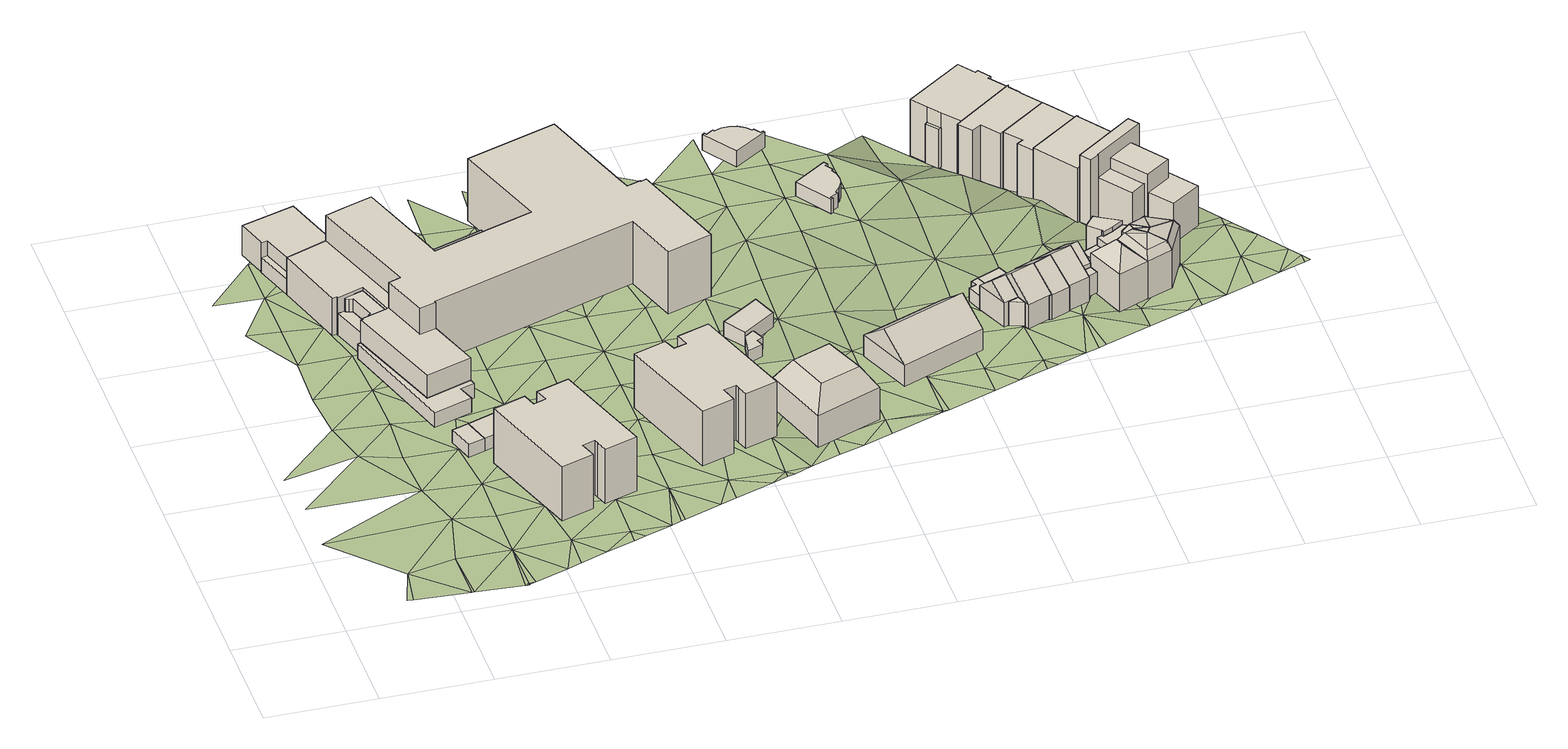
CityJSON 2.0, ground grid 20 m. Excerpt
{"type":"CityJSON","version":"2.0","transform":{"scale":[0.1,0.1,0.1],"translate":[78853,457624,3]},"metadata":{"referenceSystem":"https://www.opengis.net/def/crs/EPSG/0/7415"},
"CityObjects":{
"building1":{"type":"Building","attributes":{"roofType":"1000","AbsoluteEavesHeight":8.95,"AbsoluteRidgeHeight":8.95,"RelativeEavesHeight":2.67,"RelativeRidgeHeight":2.67},"geometry":[{"type":"Solid","lod":"2","boundaries":[[[[0,1,2,3]],[[1,4,5,2]],[[4,6,7,5]],[[6,0,3,7]],[[6,4,1,0]],[[3,2,5,7]]]]}]},
"building2":{"type":"Building","attributes":{"roofType":"1000","AbsoluteEavesHeight":8.95,"AbsoluteRidgeHeight":8.95,"RelativeEavesHeight":2.65,"RelativeRidgeHeight":2.65},"geometry":[{"type":"Solid","lod":"2","boundaries":[[[[8,0,3,9]],[[0,6,7,3]],[[6,10,11,7]],[[10,8,9,11]],[[10,6,0,8]],[[9,3,7,11]]]]}]},
"building3":{"type":"Building","attributes":{"roofType":"1000","AbsoluteEavesHeight":17.28,"AbsoluteRidgeHeight":17.28,"RelativeEavesHeight":11.12,"RelativeRidgeHeight":11.12},"geometry":[{"type":"Solid","lod":"2","boundaries":[[[[12,13,14,15]],[[13,16,17,14]],[[16,18,19,17]],[[18,20,21,19]],[[20,22,23,21]],[[22,24,25,23]],[[24,26,27,25]],[[26,28,29,27]],[[28,30,31,29]],[[30,32,33,31]],[[32,34,35,33]],[[34,36,37,35]],[[36,12,15,37]],[[36,34,32,30,28,26,24,22,20,18,16,13,12]],[[15,14,17,19,21,23,25,27,29,31,33,35,37]]]]}]},
"building4":{"type":"Building","children":["building4-1","building4-2","building4-3","building4-4","building4-5","building4-6","building4-7","building4-8","building4-9","building4-10"]},
"building4-1":{"type":"BuildingPart","attributes":{"roofType":"1000","AbsoluteEavesHeight":10.72,"AbsoluteRidgeHeight":10.72,"RelativeEavesHeight":4.4,"RelativeRidgeHeight":4.4},"parents":["building4"],"geometry":[{"type":"Solid","lod":"2","boundaries":[[[[38,39,40,41]],[[39,42,43,40]],[[42,44,45,43]],[[44,46,47,45]],[[46,48,49,47]],[[48,50,51,49]],[[50,52,53,51]],[[52,54,55,53]],[[54,56,57,55]],[[56,38,41,57]],[[56,54,52,50,48,46,44,42,39,38]],[[41,40,43,45,47,49,51,53,55,57]]]]}]},
"building4-2":{"type":"BuildingPart","attributes":{"roofType":"1000","AbsoluteEavesHeight":16.72,"AbsoluteRidgeHeight":16.72,"RelativeEavesHeight":10.28,"RelativeRidgeHeight":10.28},"parents":["building4"],"geometry":[{"type":"Solid","lod":"2","boundaries":[[[[58,59,60,61]],[[59,62,63,60]],[[62,64,65,63]],[[64,58,61,65]],[[64,62,59,58]],[[61,60,63,65]]]]}]},
"building4-3":{"type":"BuildingPart","attributes":{"roofType":"1000","AbsoluteEavesHeight":19.12,"AbsoluteRidgeHeight":19.12,"RelativeEavesHeight":12.74,"RelativeRidgeHeight":12.74},"parents":["building4"],"geometry":[{"type":"Solid","lod":"2","boundaries":[[[[66,67,68,69]],[[67,70,71,68]],[[70,72,73,71]],[[72,74,75,73]],[[74,76,77,75]],[[76,78,79,77]],[[78,80,81,79]],[[80,82,60,81]],[[82,83,61,60]],[[83,84,65,61]],[[84,85,86,65]],[[85,87,88,86]],[[87,89,90,88]],[[89,91,92,90]],[[91,93,94,92]],[[93,95,96,94]],[[95,97,98,96]],[[97,99,100,98]],[[99,101,102,100]],[[101,103,104,102]],[[103,105,106,104]],[[105,66,69,106]],[[105,103,101,99,97,95,93,91,89,87,85,84,83,82,80,78,76,74,72,70,67,66]],[[69,68,71,73,75,77,79,81,60,61,65,86,88,90,92,94,96,98,100,102,104,106]]]]}]},
"building4-4":{"type":"BuildingPart","attributes":{"roofType":"1000","AbsoluteEavesHeight":12.32,"AbsoluteRidgeHeight":12.32,"RelativeEavesHeight":6,"RelativeRidgeHeight":6},"parents":["building4"],"geometry":[{"type":"Solid","lod":"2","boundaries":[[[[107,108,109,110]],[[108,111,112,109]],[[111,113,114,112]],[[113,115,116,114]],[[115,117,118,116]],[[117,119,120,118]],[[119,121,122,120]],[[121,107,110,122]],[[121,119,117,115,113,111,108,107]],[[110,109,112,114,116,118,120,122]]]]}]},
"building4-5":{"type":"BuildingPart","attributes":{"roofType":"1000","AbsoluteEavesHeight":17.82,"AbsoluteRidgeHeight":17.82,"RelativeEavesHeight":11.41,"RelativeRidgeHeight":11.41},"parents":["building4"],"geometry":[{"type":"Solid","lod":"2","boundaries":[[[[123,124,125,71]],[[124,126,127,125]],[[126,128,129,127]],[[128,130,75,129]],[[130,131,73,75]],[[131,123,71,73]],[[131,130,128,126,124,123]],[[71,125,127,129,75,73]]]]}]},
"building4-6":{"type":"BuildingPart","attributes":{"roofType":"1000","AbsoluteEavesHeight":13.32,"AbsoluteRidgeHeight":13.32,"RelativeEavesHeight":6.98,"RelativeRidgeHeight":6.98},"parents":["building4"],"geometry":[{"type":"Solid","lod":"2","boundaries":[[[[132,133,53,55]],[[133,134,51,53]],[[134,135,49,51]],[[135,136,47,49]],[[136,137,45,47]],[[137,138,139,45]],[[138,140,141,139]],[[140,142,41,141]],[[142,143,57,41]],[[143,132,55,57]],[[143,142,140,138,137,136,135,134,133,132]],[[55,53,51,49,47,45,139,141,41,57]]]]}]},
"building4-7":{"type":"BuildingPart","attributes":{"roofType":"1000","AbsoluteEavesHeight":9.32,"AbsoluteRidgeHeight":9.32,"RelativeEavesHeight":3.02,"RelativeRidgeHeight":3.02},"parents":["building4"],"geometry":[{"type":"Solid","lod":"2","boundaries":[[[[144,145,146,147]],[[145,148,149,146]],[[148,150,151,149]],[[150,152,153,151]],[[152,154,155,153]],[[154,156,157,155]],[[156,158,159,157]],[[158,144,147,159]],[[158,156,154,152,150,148,145,144]],[[147,146,149,151,153,155,157,159]]]]}]},
"building4-8":{"type":"BuildingPart","attributes":{"roofType":"1000","AbsoluteEavesHeight":13.92,"AbsoluteRidgeHeight":13.92,"RelativeEavesHeight":7.61,"RelativeRidgeHeight":7.61},"parents":["building4"],"geometry":[{"type":"Solid","lod":"2","boundaries":[[[[160,161,139,141]],[[161,162,43,139]],[[162,163,164,43]],[[163,165,166,164]],[[165,167,168,166]],[[167,169,170,168]],[[169,171,172,170]],[[171,173,174,172]],[[173,175,176,174]],[[175,177,178,176]],[[177,179,146,178]],[[179,180,147,146]],[[180,181,159,147]],[[181,182,183,159]],[[182,184,40,183]],[[184,160,141,40]],[[184,182,181,180,179,177,175,173,171,169,167,165,163,162,161,160]],[[141,139,43,164,166,168,170,172,174,176,178,146,147,159,183,40]]]]}]},
"building4-9":{"type":"BuildingPart","attributes":{"roofType":"1000","AbsoluteEavesHeight":9.42,"AbsoluteRidgeHeight":9.42,"RelativeEavesHeight":3,"RelativeRidgeHeight":3},"parents":["building4"],"geometry":[{"type":"Solid","lod":"2","boundaries":[[[[185,186,187,188]],[[186,189,69,187]],[[189,190,191,69]],[[190,185,188,191]],[[190,189,186,185]],[[188,187,69,191]]]]}]},
"building4-10":{"type":"BuildingPart","attributes":{"roofType":"1000","AbsoluteEavesHeight":9.42,"AbsoluteRidgeHeight":9.42,"RelativeEavesHeight":3.1,"RelativeRidgeHeight":3.1},"parents":["building4"],"geometry":[{"type":"Solid","lod":"2","boundaries":[[[[192,193,109,168]],[[193,194,110,109]],[[194,195,122,110]],[[195,192,168,122]],[[195,194,193,192]],[[168,109,110,122]]]]}]},
"building5":{"type":"Building","attributes":{"roofType":"1000","AbsoluteEavesHeight":17.05,"AbsoluteRidgeHeight":17.05,"RelativeEavesHeight":11.22,"RelativeRidgeHeight":11.22},"geometry":[{"type":"Solid","lod":"2","boundaries":[[[[196,197,198,199]],[[197,200,201,198]],[[200,202,203,201]],[[202,204,205,203]],[[204,206,207,205]],[[206,208,209,207]],[[208,210,211,209]],[[210,212,213,211]],[[212,214,215,213]],[[214,216,217,215]],[[216,218,219,217]],[[218,220,221,219]],[[220,196,199,221]],[[220,218,216,214,212,210,208,206,204,202,200,197,196]],[[199,198,201,203,205,207,209,211,213,215,217,219,221]]]]}]},
"building6":{"type":"Building","attributes":{"roofType":"1000","AbsoluteEavesHeight":8.57,"AbsoluteRidgeHeight":8.57,"RelativeEavesHeight":2.49,"RelativeRidgeHeight":2.49},"geometry":[{"type":"Solid","lod":"2","boundaries":[[[[222,223,224,225]],[[223,226,227,224]],[[226,228,229,227]],[[228,230,231,229]],[[230,232,233,231]],[[232,222,225,233]],[[232,230,228,226,223,222]],[[225,224,227,229,231,233]]]]}]},
"building7":{"type":"Building","attributes":{"roofType":"1040","AbsoluteEavesHeight":11.73,"AbsoluteRidgeHeight":15.67,"RelativeEavesHeight":6.53,"RelativeRidgeHeight":10.47},"geometry":[{"type":"Solid","lod":"2","boundaries":[[[[234,235,236,237]],[[235,238,239,236]],[[238,240,241,239]],[[240,234,237,241]],[[235,234,242,243]],[[238,235,243,244]],[[240,238,244,245]],[[234,240,245,242]],[[244,243,242,245]],[[237,236,239,241]]]]}]},
"building8":{"type":"Building","attributes":{"roofType":"1000","AbsoluteEavesHeight":9.41,"AbsoluteRidgeHeight":9.41,"RelativeEavesHeight":3,"RelativeRidgeHeight":3},"geometry":[{"type":"Solid","lod":"2","boundaries":[[[[246,247,248,249]],[[247,250,251,248]],[[250,252,253,251]],[[252,246,249,253]],[[252,250,247,246]],[[249,248,251,253]]]]}]},
"building9":{"type":"Building","attributes":{"roofType":"1030","AbsoluteEavesHeight":9.2,"AbsoluteRidgeHeight":13.59,"RelativeEavesHeight":4.33,"RelativeRidgeHeight":8.72},"geometry":[{"type":"Solid","lod":"2","boundaries":[[[[254,255,256,257]],[[255,258,259,256]],[[258,260,261,259]],[[260,254,257,261]],[[258,255,262]],[[254,260,263]],[[255,254,263,262]],[[260,258,262,263]],[[257,256,259,261]]]]}]},
"building10":{"type":"Building","attributes":{"roofType":"1000","AbsoluteEavesHeight":12.1,"AbsoluteRidgeHeight":12.1,"RelativeEavesHeight":3.22,"RelativeRidgeHeight":3.22},"geometry":[{"type":"Solid","lod":"2","boundaries":[[[[264,265,266,267]],[[265,268,269,266]],[[268,270,271,269]],[[270,272,273,271]],[[272,274,275,273]],[[274,276,277,275]],[[276,278,279,277]],[[278,280,281,279]],[[280,282,283,281]],[[282,284,285,283]],[[284,286,287,285]],[[286,288,289,287]],[[288,290,291,289]],[[290,292,293,291]],[[292,264,267,293]],[[292,290,288,286,284,282,280,278,276,274,272,270,268,265,264]],[[267,266,269,271,273,275,277,279,281,283,285,287,289,291,293]]]]}]},
"building11":{"type":"Building","attributes":{"roofType":"1000","AbsoluteEavesHeight":11.89,"AbsoluteRidgeHeight":11.89,"RelativeEavesHeight":2.9,"RelativeRidgeHeight":2.9},"geometry":[{"type":"Solid","lod":"2","boundaries":[[[[294,295,296,297]],[[295,298,299,296]],[[298,300,301,299]],[[300,302,303,301]],[[302,304,305,303]],[[304,306,307,305]],[[306,308,309,307]],[[308,310,311,309]],[[310,312,313,311]],[[312,314,315,313]],[[314,316,317,315]],[[316,318,319,317]],[[318,320,321,319]],[[320,322,323,321]],[[322,294,297,323]],[[322,320,318,316,314,312,310,308,306,304,302,300,298,295,294]],[[297,296,299,301,303,305,307,309,311,313,315,317,319,321,323]]]]}]},
"building12":{"type":"Building","children":["building12-1","building12-2","building12-3","building12-4","building12-5","building12-6","building12-7"]},
"building12-1":{"type":"BuildingPart","attributes":{"roofType":"1010","AbsoluteEavesHeight":11.7,"AbsoluteRidgeHeight":13.62,"RelativeEavesHeight":6.86,"RelativeRidgeHeight":8.78},"parents":["building12"],"geometry":[{"type":"Solid","lod":"2","boundaries":[[[[324,325,326,327]],[[325,328,329,326]],[[328,330,331,329]],[[330,324,327,331]],[[330,328,325,324]],[[327,326,329,331]]]]}]},
"building12-2":{"type":"BuildingPart","attributes":{"roofType":"1000","AbsoluteEavesHeight":9.78,"AbsoluteRidgeHeight":9.78,"RelativeEavesHeight":4.9,"RelativeRidgeHeight":4.9},"parents":["building12"],"geometry":[{"type":"Solid","lod":"2","boundaries":[[[[332,333,334,335]],[[333,336,337,334]],[[336,332,335,337]],[[336,333,332]],[[335,334,337]]]]}]},
"building12-3":{"type":"BuildingPart","attributes":{"roofType":"1030","AbsoluteEavesHeight":9.78,"AbsoluteRidgeHeight":13.62,"RelativeEavesHeight":4.92,"RelativeRidgeHeight":8.77},"parents":["building12"],"geometry":[{"type":"Solid","lod":"2","boundaries":[[[[338,339,340,341]],[[339,342,343,340]],[[342,344,345,343]],[[344,338,341,345]],[[342,339,330]],[[338,344,346]],[[339,338,346,330]],[[344,342,330,346]],[[341,340,343,345]]]]}]},
"building12-4":{"type":"BuildingPart","attributes":{"roofType":"1000","AbsoluteEavesHeight":9.78,"AbsoluteRidgeHeight":9.78,"RelativeEavesHeight":4.92,"RelativeRidgeHeight":4.92},"parents":["building12"],"geometry":[{"type":"Solid","lod":"2","boundaries":[[[[342,328,347,343]],[[328,348,349,347]],[[348,350,351,349]],[[350,342,343,351]],[[350,348,328,342]],[[343,347,349,351]]]]}]},
"building12-5":{"type":"BuildingPart","attributes":{"roofType":"1000","AbsoluteEavesHeight":7.58,"AbsoluteRidgeHeight":7.58,"RelativeEavesHeight":2.69,"RelativeRidgeHeight":2.69},"parents":["building12"],"geometry":[{"type":"Solid","lod":"2","boundaries":[[[[352,353,354,355]],[[353,356,357,354]],[[356,358,359,357]],[[358,360,341,359]],[[360,361,362,341]],[[361,352,355,362]],[[361,360,358,356,353,352]],[[355,354,357,359,341,362]]]]}]},
"building12-6":{"type":"BuildingPart","attributes":{"roofType":"1030","AbsoluteEavesHeight":9.78,"AbsoluteRidgeHeight":12.52,"RelativeEavesHeight":4.89,"RelativeRidgeHeight":7.63},"parents":["building12"],"geometry":[{"type":"Solid","lod":"2","boundaries":[[[[332,363,364,335]],[[363,365,362,364]],[[365,338,341,362]],[[338,332,335,341]],[[365,363,366]],[[332,338,367]],[[363,332,367,366]],[[338,365,366,367]],[[335,364,362,341]]]]}]},
"building12-7":{"type":"BuildingPart","attributes":{"roofType":"1000","AbsoluteEavesHeight":7.58,"AbsoluteRidgeHeight":7.58,"RelativeEavesHeight":2.66,"RelativeRidgeHeight":2.66},"parents":["building12"],"geometry":[{"type":"Solid","lod":"2","boundaries":[[[[358,368,369,359]],[[368,370,340,369]],[[370,360,341,340]],[[360,358,359,341]],[[360,370,368,358]],[[359,369,340,341]]]]}]},
"building13":{"type":"Building","children":["building13-1","building13-2","building13-3","building13-4"]},
"building13-1":{"type":"BuildingPart","attributes":{"roofType":"1030","AbsoluteEavesHeight":9.78,"AbsoluteRidgeHeight":13.62,"RelativeEavesHeight":4.93,"RelativeRidgeHeight":8.78},"parents":["building13"],"geometry":[{"type":"Solid","lod":"2","boundaries":[[[[371,372,373,374]],[[372,375,376,373]],[[375,377,378,376]],[[377,371,374,378]],[[375,372,324]],[[371,377,379]],[[372,371,379,324]],[[377,375,324,379]],[[374,373,376,378]]]]}]},
"building13-2":{"type":"BuildingPart","attributes":{"roofType":"1010","AbsoluteEavesHeight":11.7,"AbsoluteRidgeHeight":13.62,"RelativeEavesHeight":6.79,"RelativeRidgeHeight":8.72},"parents":["building13"],"geometry":[{"type":"Solid","lod":"2","boundaries":[[[[324,330,380,381]],[[330,382,383,380]],[[382,375,384,383]],[[375,324,381,384]],[[375,382,330,324]],[[381,380,383,384]]]]}]},
"building13-3":{"type":"BuildingPart","attributes":{"roofType":"1000","AbsoluteEavesHeight":8.97,"AbsoluteRidgeHeight":8.97,"RelativeEavesHeight":4.17,"RelativeRidgeHeight":4.17},"parents":["building13"],"geometry":[{"type":"Solid","lod":"2","boundaries":[[[[385,386,387,388]],[[386,389,390,387]],[[389,391,392,390]],[[391,385,388,392]],[[391,389,386,385]],[[388,387,390,392]]]]}]},
"building13-4":{"type":"BuildingPart","attributes":{"roofType":"1030","AbsoluteEavesHeight":9.78,"AbsoluteRidgeHeight":12.42,"RelativeEavesHeight":4.89,"RelativeRidgeHeight":7.53},"parents":["building13"],"geometry":[{"type":"Solid","lod":"2","boundaries":[[[[377,393,394,395]],[[393,396,397,394]],[[396,398,399,397]],[[398,377,395,399]],[[396,393,400]],[[377,398,401]],[[393,377,401,400]],[[398,396,400,401]],[[395,394,397,399]]]]}]},
"building14":{"type":"Building","children":["building14-1","building14-2"]},
"building14-1":{"type":"BuildingPart","attributes":{"roofType":"1040","AbsoluteEavesHeight":11.88,"AbsoluteRidgeHeight":15.11,"RelativeEavesHeight":7.59,"RelativeRidgeHeight":10.82},"parents":["building14"],"geometry":[{"type":"Solid","lod":"2","boundaries":[[[[402,403,404,405]],[[403,406,407,404]],[[406,408,409,407]],[[408,402,405,409]],[[406,403,410]],[[402,408,411]],[[403,402,411,410]],[[408,406,410,411]],[[405,404,407,409]]]]}]},
"building14-2":{"type":"BuildingPart","attributes":{"roofType":"1000","AbsoluteEavesHeight":10.79,"AbsoluteRidgeHeight":10.79,"RelativeEavesHeight":5.98,"RelativeRidgeHeight":5.98},"parents":["building14"],"geometry":[{"type":"Solid","lod":"2","boundaries":[[[[412,413,414,388]],[[413,415,416,414]],[[415,417,418,416]],[[417,412,388,418]],[[417,415,413,412]],[[388,414,416,418]]]]}]},
"building15":{"type":"Building","children":["building15-1","building15-2","building15-3","building15-4"]},
"building15-1":{"type":"BuildingPart","attributes":{"roofType":"1000","AbsoluteEavesHeight":15.17,"AbsoluteRidgeHeight":15.17,"RelativeEavesHeight":11.49,"RelativeRidgeHeight":11.49},"parents":["building15"],"geometry":[{"type":"Solid","lod":"2","boundaries":[[[[419,420,421,422]],[[420,423,424,421]],[[423,425,426,424]],[[425,427,428,426]],[[427,429,430,428]],[[429,431,432,430]],[[431,433,434,432]],[[433,435,436,434]],[[435,437,438,436]],[[437,419,422,438]],[[437,435,433,431,429,427,425,423,420,419]],[[422,421,424,426,428,430,432,434,436,438]]]]}]},
"building15-2":{"type":"BuildingPart","attributes":{"roofType":"1000","AbsoluteEavesHeight":11.77,"AbsoluteRidgeHeight":11.77,"RelativeEavesHeight":8.1,"RelativeRidgeHeight":8.1},"parents":["building15"],"geometry":[{"type":"Solid","lod":"2","boundaries":[[[[439,440,422,421]],[[440,441,442,422]],[[441,443,444,442]],[[443,445,446,444]],[[445,447,424,446]],[[447,439,421,424]],[[447,445,443,441,440,439]],[[421,422,442,444,446,424]]]]}]},
"building15-3":{"type":"BuildingPart","attributes":{"roofType":"1000","AbsoluteEavesHeight":12.07,"AbsoluteRidgeHeight":12.07,"RelativeEavesHeight":7.97,"RelativeRidgeHeight":7.97},"parents":["building15"],"geometry":[{"type":"Solid","lod":"2","boundaries":[[[[448,449,450,451]],[[449,452,453,450]],[[452,454,455,453]],[[454,448,451,455]],[[454,452,449,448]],[[451,450,453,455]]]]}]},
"building15-4":{"type":"BuildingPart","attributes":{"roofType":"1000","AbsoluteEavesHeight":11.77,"AbsoluteRidgeHeight":11.77,"RelativeEavesHeight":8.07,"RelativeRidgeHeight":8.07},"parents":["building15"],"geometry":[{"type":"Solid","lod":"2","boundaries":[[[[456,457,434,436]],[[457,458,459,434]],[[458,460,461,459]],[[460,462,463,461]],[[462,464,438,463]],[[464,456,436,438]],[[464,462,460,458,457,456]],[[436,434,459,461,463,438]]]]}]},
"building16":{"type":"Building","attributes":{"roofType":"1000","AbsoluteEavesHeight":15.17,"AbsoluteRidgeHeight":15.17,"RelativeEavesHeight":11.5,"RelativeRidgeHeight":11.5},"geometry":[{"type":"Solid","lod":"2","boundaries":[[[[465,466,467,468]],[[466,469,470,467]],[[469,471,472,470]],[[471,473,474,472]],[[473,475,476,474]],[[475,425,426,476]],[[425,477,446,426]],[[477,478,479,446]],[[478,480,481,479]],[[480,482,483,481]],[[482,484,485,483]],[[484,486,487,485]],[[486,465,468,487]],[[486,484,482,480,478,477,425,475,473,471,469,466,465]],[[468,467,470,472,474,476,426,446,479,481,483,485,487]]]]}]},
"building17":{"type":"Building","children":["building17-1","building17-2","building17-3","building17-4","building17-5","building17-6","building17-7","building17-8","building17-9","building17-10","building17-11","building17-12","building17-13","building17-14"]},
"building17-1":{"type":"BuildingPart","attributes":{"roofType":"1000","AbsoluteEavesHeight":10.65,"AbsoluteRidgeHeight":10.65,"RelativeEavesHeight":6.01,"RelativeRidgeHeight":6.01},"parents":["building17"],"geometry":[{"type":"Solid","lod":"2","boundaries":[[[[488,489,490,491]],[[489,492,493,490]],[[492,494,495,493]],[[494,496,497,495]],[[496,498,499,497]],[[498,500,501,499]],[[500,502,503,501]],[[502,504,505,503]],[[504,506,507,505]],[[506,508,509,507]],[[508,488,491,509]],[[508,506,504,502,500,498,496,494,492,489,488]],[[491,490,493,495,497,499,501,503,505,507,509]]]]}]},
"building17-2":{"type":"BuildingPart","attributes":{"roofType":"1000","AbsoluteEavesHeight":11.46,"AbsoluteRidgeHeight":11.46,"RelativeEavesHeight":6.59,"RelativeRidgeHeight":6.59},"parents":["building17"],"geometry":[{"type":"Solid","lod":"2","boundaries":[[[[510,511,512,513]],[[511,514,515,512]],[[514,516,517,515]],[[516,518,519,517]],[[518,520,521,519]],[[520,522,523,521]],[[522,524,525,523]],[[524,510,513,525]],[[524,522,520,518,516,514,511,510]],[[513,512,515,517,519,521,523,525]]]]}]},
"building17-3":{"type":"BuildingPart","attributes":{"roofType":"1010","AbsoluteEavesHeight":12.93,"AbsoluteRidgeHeight":13.46,"RelativeEavesHeight":8.34,"RelativeRidgeHeight":8.86},"parents":["building17"],"geometry":[{"type":"Solid","lod":"2","boundaries":[[[[526,527,528,499]],[[527,529,530,528]],[[529,526,499,530]],[[529,527,526]],[[499,528,530]]]]}]},
"building17-4":{"type":"BuildingPart","attributes":{"roofType":"1010","AbsoluteEavesHeight":12.67,"AbsoluteRidgeHeight":13.46,"RelativeEavesHeight":8.08,"RelativeRidgeHeight":8.86},"parents":["building17"],"geometry":[{"type":"Solid","lod":"2","boundaries":[[[[531,527,528,532]],[[527,526,499,528]],[[526,533,497,499]],[[533,531,532,497]],[[533,526,527,531]],[[532,528,499,497]]]]}]},
"building17-5":{"type":"BuildingPart","attributes":{"roofType":"1010","AbsoluteEavesHeight":12.67,"AbsoluteRidgeHeight":13.46,"RelativeEavesHeight":8.08,"RelativeRidgeHeight":8.87},"parents":["building17"],"geometry":[{"type":"Solid","lod":"2","boundaries":[[[[533,534,495,497]],[[534,535,536,495]],[[535,531,532,536]],[[531,533,497,532]],[[531,535,534,533]],[[497,495,536,532]]]]}]},
"building17-6":{"type":"BuildingPart","attributes":{"roofType":"1010","AbsoluteEavesHeight":13.63,"AbsoluteRidgeHeight":13.98,"RelativeEavesHeight":9.22,"RelativeRidgeHeight":9.57},"parents":["building17"],"geometry":[{"type":"Solid","lod":"2","boundaries":[[[[529,527,537,538]],[[527,539,540,537]],[[539,529,538,540]],[[539,527,529]],[[538,537,540]]]]}]},
"building17-7":{"type":"BuildingPart","attributes":{"roofType":"1010","AbsoluteEavesHeight":13.72,"AbsoluteRidgeHeight":13.98,"RelativeEavesHeight":9.5,"RelativeRidgeHeight":9.76},"parents":["building17"],"geometry":[{"type":"Solid","lod":"2","boundaries":[[[[539,541,542,543]],[[541,544,545,542]],[[544,546,547,545]],[[546,539,543,547]],[[546,544,541,539]],[[543,542,545,547]]]]}]},
"building17-8":{"type":"BuildingPart","attributes":{"roofType":"1010","AbsoluteEavesHeight":13.63,"AbsoluteRidgeHeight":13.98,"RelativeEavesHeight":9.21,"RelativeRidgeHeight":9.55},"parents":["building17"],"geometry":[{"type":"Solid","lod":"2","boundaries":[[[[527,531,548,537]],[[531,541,549,548]],[[541,527,537,549]],[[541,531,527]],[[537,548,549]]]]}]},
"building17-9":{"type":"BuildingPart","attributes":{"roofType":"1010","AbsoluteEavesHeight":13.8,"AbsoluteRidgeHeight":13.98,"RelativeEavesHeight":9.39,"RelativeRidgeHeight":9.57},"parents":["building17"],"geometry":[{"type":"Solid","lod":"2","boundaries":[[[[541,539,540,549]],[[539,527,537,540]],[[527,541,549,537]],[[527,539,541]],[[549,540,537]]]]}]},
"building17-10":{"type":"BuildingPart","attributes":{"roofType":"1010","AbsoluteEavesHeight":13.63,"AbsoluteRidgeHeight":13.98,"RelativeEavesHeight":9.38,"RelativeRidgeHeight":9.73},"parents":["building17"],"geometry":[{"type":"Solid","lod":"2","boundaries":[[[[541,535,550,542]],[[535,544,545,550]],[[544,541,542,545]],[[544,535,541]],[[542,550,545]]]]}]},
"building17-11":{"type":"BuildingPart","attributes":{"roofType":"1010","AbsoluteEavesHeight":13.63,"AbsoluteRidgeHeight":13.98,"RelativeEavesHeight":9.21,"RelativeRidgeHeight":9.55},"parents":["building17"],"geometry":[{"type":"Solid","lod":"2","boundaries":[[[[541,531,548,549]],[[531,535,551,548]],[[535,541,549,551]],[[535,531,541]],[[549,548,551]]]]}]},
"building17-12":{"type":"BuildingPart","attributes":{"roofType":"1010","AbsoluteEavesHeight":12.67,"AbsoluteRidgeHeight":13.46,"RelativeEavesHeight":8.48,"RelativeRidgeHeight":9.27},"parents":["building17"],"geometry":[{"type":"Solid","lod":"2","boundaries":[[[[534,552,553,554]],[[552,544,545,553]],[[544,535,550,545]],[[535,534,554,550]],[[535,544,552,534]],[[554,553,545,550]]]]}]},
"building17-13":{"type":"BuildingPart","attributes":{"roofType":"1010","AbsoluteEavesHeight":12.67,"AbsoluteRidgeHeight":13.46,"RelativeEavesHeight":8.48,"RelativeRidgeHeight":9.27},"parents":["building17"],"geometry":[{"type":"Solid","lod":"2","boundaries":[[[[552,555,556,553]],[[555,546,547,556]],[[546,544,545,547]],[[544,552,553,545]],[[544,546,555,552]],[[553,556,547,545]]]]}]},
"building17-14":{"type":"BuildingPart","attributes":{"roofType":"9999","AbsoluteEavesHeight":11.88,"AbsoluteRidgeHeight":13.98,"RelativeEavesHeight":7.68,"RelativeRidgeHeight":9.78},"parents":["building17"],"geometry":[{"type":"Solid","lod":"2","boundaries":[[[[555,403,557,556]],[[403,402,558,557]],[[402,526,559,558]],[[526,555,556,559]],[[555,526,529,539,546]],[[403,555,546,560]],[[402,403,560,561]],[[526,402,561,529]],[[560,546,539,562]],[[561,560,562]],[[529,561,562,539]],[[556,557,558,559]]]]}]},
"building18":{"type":"Building","children":["building18-1","building18-2"]},
"building18-1":{"type":"BuildingPart","attributes":{"roofType":"1000","AbsoluteEavesHeight":11.77,"AbsoluteRidgeHeight":11.77,"RelativeEavesHeight":8.09,"RelativeRidgeHeight":8.09},"parents":["building18"],"geometry":[{"type":"Solid","lod":"2","boundaries":[[[[563,564,565,566]],[[564,567,568,565]],[[567,569,570,568]],[[569,563,566,570]],[[569,567,564,563]],[[566,565,568,570]]]]}]},
"building18-2":{"type":"BuildingPart","attributes":{"roofType":"1000","AbsoluteEavesHeight":15.17,"AbsoluteRidgeHeight":15.17,"RelativeEavesHeight":11.48,"RelativeRidgeHeight":11.48},"parents":["building18"],"geometry":[{"type":"Solid","lod":"2","boundaries":[[[[571,572,573,574]],[[572,575,576,573]],[[575,465,468,576]],[[465,486,487,468]],[[486,577,566,487]],[[577,578,570,566]],[[578,579,580,570]],[[579,581,582,580]],[[581,583,584,582]],[[583,585,586,584]],[[585,571,574,586]],[[585,583,581,579,578,577,486,465,575,572,571]],[[574,573,576,468,487,566,570,580,582,584,586]]]]}]},
"building19":{"type":"Building","children":["building19-1","building19-2","building19-3","building19-4","building19-5","building19-6","building19-7"]},
"building19-1":{"type":"BuildingPart","attributes":{"roofType":"1000","AbsoluteEavesHeight":18.25,"AbsoluteRidgeHeight":18.25,"RelativeEavesHeight":14.52,"RelativeRidgeHeight":14.52},"parents":["building19"],"geometry":[{"type":"Solid","lod":"2","boundaries":[[[[587,588,589,590]],[[588,591,592,589]],[[591,593,594,592]],[[593,595,596,594]],[[595,597,598,596]],[[597,587,590,598]],[[597,595,593,591,588,587]],[[590,589,592,594,596,598]]]]}]},
"building19-2":{"type":"BuildingPart","attributes":{"roofType":"1000","AbsoluteEavesHeight":15.72,"AbsoluteRidgeHeight":15.72,"RelativeEavesHeight":8.75,"RelativeRidgeHeight":8.75},"parents":["building19"],"geometry":[{"type":"Solid","lod":"2","boundaries":[[[[599,600,601,602]],[[600,603,604,601]],[[603,605,606,604]],[[605,599,602,606]],[[605,603,600,599]],[[602,601,604,606]]]]}]},
"building19-3":{"type":"BuildingPart","attributes":{"roofType":"1000","AbsoluteEavesHeight":13.46,"AbsoluteRidgeHeight":13.46,"RelativeEavesHeight":9.63,"RelativeRidgeHeight":9.63},"parents":["building19"],"geometry":[{"type":"Solid","lod":"2","boundaries":[[[[607,608,609,610]],[[608,611,612,609]],[[611,613,614,612]],[[613,607,610,614]],[[613,611,608,607]],[[610,609,612,614]]]]}]},
"building19-4":{"type":"BuildingPart","attributes":{"roofType":"1000","AbsoluteEavesHeight":15.7,"AbsoluteRidgeHeight":15.7,"RelativeEavesHeight":12,"RelativeRidgeHeight":12},"parents":["building19"],"geometry":[{"type":"Solid","lod":"2","boundaries":[[[[615,616,617,594]],[[616,618,619,617]],[[618,620,574,619]],[[620,621,586,574]],[[621,622,623,586]],[[622,624,625,623]],[[624,626,627,625]],[[626,628,629,627]],[[628,615,594,629]],[[628,626,624,622,621,620,618,616,615]],[[594,617,619,574,586,623,625,627,629]]]]}]},
"building19-5":{"type":"BuildingPart","attributes":{"roofType":"1000","AbsoluteEavesHeight":13.3,"AbsoluteRidgeHeight":13.3,"RelativeEavesHeight":9.6,"RelativeRidgeHeight":9.6},"parents":["building19"],"geometry":[{"type":"Solid","lod":"2","boundaries":[[[[630,631,632,627]],[[631,633,634,632]],[[633,635,629,634]],[[635,630,627,629]],[[635,633,631,630]],[[627,632,634,629]]]]}]},
"building19-6":{"type":"BuildingPart","attributes":{"roofType":"1000","AbsoluteEavesHeight":11.96,"AbsoluteRidgeHeight":11.96,"RelativeEavesHeight":8.04,"RelativeRidgeHeight":8.04},"parents":["building19"],"geometry":[{"type":"Solid","lod":"2","boundaries":[[[[636,637,638,639]],[[637,640,641,638]],[[640,642,643,641]],[[642,636,639,643]],[[642,640,637,636]],[[639,638,641,643]]]]}]},
"building19-7":{"type":"BuildingPart","attributes":{"roofType":"1000","AbsoluteEavesHeight":6.96,"AbsoluteRidgeHeight":6.96,"RelativeEavesHeight":2.8,"RelativeRidgeHeight":2.8},"parents":["building19"],"geometry":[{"type":"Solid","lod":"2","boundaries":[[[[644,645,646,647]],[[645,648,649,646]],[[648,644,647,649]],[[648,645,644]],[[647,646,649]]]]}]},
"terrain1":{"type":"TINRelief","geometry":[{"type":"CompositeSurface","lod":"2","boundaries":[[[650,651,652]],[[653,652,651]],[[654,652,655]],[[652,653,656]],[[657,658,659]],[[660,661,658]],[[662,656,653]],[[654,655,661]],[[652,656,655]],[[663,656,662]],[[662,664,663]],[[655,656,663]],[[658,661,665]],[[659,658,666]],[[667,668,664]],[[667,669,668]],[[669,670,668]],[[668,670,671]],[[672,659,673]],[[664,668,663]],[[658,665,666]],[[674,675,676]],[[663,668,671]],[[661,655,677]],[[655,663,678]],[[659,666,673]],[[674,676,679]],[[675,672,680]],[[665,661,681]],[[671,682,663]],[[655,678,677]],[[683,679,684]],[[676,675,685]],[[672,673,680]],[[666,665,681]],[[661,677,681]],[[679,676,685]],[[675,680,685]],[[678,663,686]],[[663,682,687]],[[673,666,688]],[[677,678,686]],[[663,687,686]],[[666,681,688]],[[682,689,687]],[[684,679,690]],[[680,673,691]],[[692,687,689]],[[679,685,693]],[[681,677,694]],[[685,680,691]],[[673,688,695]],[[677,686,696]],[[688,681,694]],[[679,693,690]],[[673,695,691]],[[687,692,697]],[[686,687,698]],[[677,696,694]],[[684,690,699]],[[685,700,693]],[[685,691,701]],[[695,688,702]],[[692,703,697]],[[688,694,702]],[[687,697,698]],[[696,686,698]],[[685,701,700]],[[704,697,703]],[[691,695,705]],[[695,702,706]],[[690,693,707]],[[694,696,708]],[[697,704,709]],[[702,694,708]],[[696,698,710]],[[698,697,709]],[[693,700,707]],[[695,706,705]],[[701,691,711]],[[690,707,712]],[[696,710,708]],[[691,705,711]],[[706,702,713]],[[702,708,714]],[[710,698,715]],[[709,715,698]],[[700,701,716]],[[707,700,716]],[[702,714,713]],[[709,717,715]],[[701,711,716]],[[705,706,718]],[[717,719,715]],[[712,707,720]],[[708,710,721]],[[710,715,722]],[[706,713,718]],[[707,716,720]],[[711,705,723]],[[724,715,719]],[[710,722,721]],[[714,708,725]],[[705,718,723]],[[716,711,726]],[[708,721,725]],[[722,715,727]],[[713,714,728]],[[715,724,727]],[[711,723,726]],[[720,716,729]],[[718,713,728]],[[714,725,728]],[[724,730,727]],[[721,722,731]],[[732,720,729]],[[716,726,729]],[[722,727,731]],[[723,718,733]],[[725,721,734]],[[718,728,733]],[[723,735,726]],[[736,727,730]],[[721,731,734]],[[728,725,737]],[[735,723,738]],[[723,733,738]],[[731,727,739]],[[725,734,737]],[[736,739,727]],[[729,726,740]],[[726,735,740]],[[733,728,741]],[[728,737,742]],[[743,729,740]],[[736,744,739]],[[734,731,745]],[[731,739,746]],[[728,742,741]],[[738,733,747]],[[748,739,744]],[[735,738,749]],[[731,746,745]],[[737,734,750]],[[739,748,751]],[[733,741,747]],[[746,739,751]],[[740,735,749]],[[734,745,750]],[[742,737,752]],[[738,747,749]],[[751,753,746]],[[737,750,752]],[[741,742,754]],[[745,746,755]],[[751,756,753]],[[740,749,757]],[[747,741,758]],[[742,752,754]],[[750,745,755]],[[746,753,755]],[[749,747,758]],[[740,757,759]],[[741,754,758]],[[760,753,756]],[[752,750,761]],[[750,755,762]],[[757,749,763]],[[754,752,761]],[[749,758,764]],[[750,762,761]],[[753,760,765]],[[755,753,766]],[[759,757,763]],[[749,764,763]],[[760,767,765]],[[753,765,766]],[[758,754,768]],[[754,761,769]],[[762,755,770]],[[754,769,768]],[[764,758,771]],[[761,762,770]],[[755,766,770]],[[763,764,771]],[[772,765,767]],[[758,768,771]],[[769,761,773]],[[766,765,774]],[[761,770,775]],[[768,769,773]],[[772,774,765]],[[761,775,773]],[[763,771,776]],[[770,766,777]],[[763,776,778]],[[766,774,777]],[[772,779,774]],[[780,774,779]],[[771,768,781]],[[775,770,782]],[[768,773,783]],[[777,774,780]],[[770,777,782]],[[776,771,781]],[[768,783,781]],[[773,775,784]],[[775,782,785]],[[780,786,777]],[[783,773,784]],[[775,785,784]],[[776,781,787]],[[782,777,788]],[[776,787,789]],[[777,786,790]],[[781,783,791]],[[783,784,791]],[[777,790,788]],[[785,782,792]],[[787,781,793]],[[794,790,786]],[[781,791,793]],[[782,788,792]],[[784,785,795]],[[789,787,796]],[[791,784,795]],[[787,793,796]],[[785,792,795]],[[790,794,797]],[[788,790,798]],[[792,788,798]],[[793,791,799]],[[790,797,798]],[[794,800,797]],[[791,795,801]],[[796,793,799]],[[791,801,799]],[[802,797,800]],[[795,792,803]],[[792,798,803]],[[797,802,804]],[[798,797,804]],[[796,799,805]],[[801,795,806]],[[795,803,807]],[[796,805,808]],[[799,801,806]],[[795,807,806]],[[803,798,809]],[[804,809,798]],[[805,799,810]],[[804,811,809]],[[799,806,812]],[[807,803,813]],[[808,805,810]],[[814,809,811]],[[799,812,810]],[[803,809,815]],[[803,815,813]],[[806,807,816]],[[814,817,809]],[[807,813,816]],[[812,806,818]],[[815,809,819]],[[810,812,818]],[[806,816,818]],[[809,817,820]],[[813,815,819]],[[809,820,819]],[[816,813,821]],[[813,819,822]],[[810,818,823]],[[813,822,821]],[[824,820,817]],[[810,823,825]],[[818,816,826]],[[819,820,827]],[[816,821,826]],[[824,828,820]],[[822,819,827]],[[823,818,826]],[[820,828,827]],[[824,829,828]],[[821,822,830]],[[822,827,831]],[[832,828,829]],[[823,826,833]],[[823,833,834]],[[826,821,830]],[[827,828,832]],[[822,831,830]],[[833,826,835]],[[826,836,835]],[[832,837,827]],[[826,838,836]],[[826,830,838]],[[831,827,839]],[[830,831,840]],[[832,841,837]],[[827,837,839]],[[838,830,842]],[[842,830,840]],[[831,843,840]],[[831,839,843]],[[844,837,841]],[[839,837,845]],[[843,839,846]],[[844,847,837]],[[839,845,846]],[[837,847,845]],[[844,848,847]],[[849,848,844]],[[850,848,849]]]}]}
},
"vertices":[
[352,392,59],[322,382,59],[322,382,33],[352,392,33],[307,430,59],[307,430,33],[337,440,59],[337,440,33],
[427,418,59],[427,418,33],[411,466,59],[411,466,33],
[564,215,143],[504,195,143],[504,195,32],[564,215,32],[497,216,143],[497,216,32],[494,224,143],[494,224,32],[471,216,143],[471,216,32],[481,187,143],[481,187,32],[422,167,143],[422,167,32],[358,357,143],[358,357,32],[417,377,143],[417,377,32],[425,352,143],[425,352,32],[448,360,143],[448,360,32],[440,384,143],[440,384,32],[500,404,143],[500,404,32],
[243,713,77],[231,709,77],[231,709,33],[243,713,33],[208,776,77],[208,776,33],[220,781,77],[220,781,33],[222,778,77],[222,778,33],[228,775,77],[228,775,33],[234,774,77],[234,774,33],[250,727,77],[250,727,33],[246,723,77],[246,723,33],[243,718,77],[243,718,33],
[738,881,137],[729,906,137],[729,906,34],[738,881,34],[754,915,137],[754,915,34],[763,889,137],[763,889,34],
[270,951,161],[321,968,161],[321,968,34],[270,951,34],[374,810,161],[374,810,34],[380,791,161],[380,791,34],[481,825,161],[481,825,34],[564,853,161],[564,853,34],[505,1028,161],[505,1028,34],[670,1083,161],[670,1083,34],[729,906,161],[738,881,161],[763,889,161],[763,887,161],[763,887,34],[774,891,161],[774,891,34],[834,710,161],[834,710,34],[752,682,161],[752,682,34],[719,781,161],[719,781,34],[340,653,161],[340,653,34],[341,649,161],[341,649,34],[311,640,161],[311,640,34],[282,726,161],[282,726,34],[304,734,161],[304,734,34],[234,938,161],[234,938,34],
[146,985,93],[135,982,93],[135,982,33],[146,985,33],[135,985,93],[135,985,33],[118,1039,93],[118,1039,33],[215,1069,93],[215,1069,33],[230,1022,93],[230,1022,33],[255,945,93],[255,945,33],[170,915,93],[170,915,33],
[374,810,148],[384,813,148],[384,813,34],[447,834,148],[447,834,34],[475,844,148],[475,844,34],[481,825,148],[380,791,148],
[246,723,103],[250,727,103],[234,774,103],[228,775,103],[222,778,103],[220,781,103],[256,793,103],[256,793,33],[279,725,103],[279,725,33],[243,713,103],[243,718,103],
[290,523,63],[374,552,63],[374,552,33],[290,523,33],[377,542,63],[377,542,33],[351,533,63],[351,533,33],[361,503,63],[361,503,33],[291,479,63],[291,479,33],[222,703,63],[222,703,33],[227,705,63],[227,705,33],
[279,725,109],[256,793,109],[208,776,109],[207,779,109],[207,779,33],[199,777,109],[199,777,33],[158,910,109],[158,910,33],[234,938,109],[234,938,33],[304,734,109],[304,734,33],[282,726,109],[282,726,33],[311,640,109],[311,640,33],[341,649,109],[341,649,33],[374,552,109],[290,523,109],[227,705,109],[232,706,109],[232,706,33],[231,709,109],
[230,1022,64],[244,1026,64],[244,1026,34],[230,1022,34],[270,951,64],[255,945,64],[255,945,34],
[158,910,64],[135,982,64],[146,985,64],[170,915,64],
[832,306,140],[773,286,140],[773,286,28],[832,306,28],[766,306,140],[766,306,28],[764,314,140],[764,314,28],[741,307,140],[741,307,28],[750,278,140],[750,278,28],[690,258,140],[690,258,28],[626,447,140],[626,447,28],[685,467,140],[685,467,28],[694,444,140],[694,444,28],[717,451,140],[717,451,28],[709,475,140],[709,475,28],[768,495,140],[768,495,28],
[866,568,56],[876,545,56],[876,545,31],[866,568,31],[865,539,56],[865,539,31],[870,526,56],[870,526,31],[842,514,56],[842,514,31],[849,556,56],[849,556,31],
[1012,313,87],[892,264,87],[892,264,22],[1012,313,22],[849,389,87],[849,389,22],[964,435,87],[964,435,22],[981,327,127],[906,297,127],[880,375,127],[950,403,127],
[892,642,64],[909,597,64],[909,597,34],[892,642,34],[849,556,64],[849,556,34],[823,595,64],[823,595,34],
[1232,459,62],[1079,395,62],[1079,395,19],[1232,459,19],[1037,497,62],[1037,497,19],[1191,558,62],[1191,558,19],[1058,446,106],[1211,508,106],
[967,1019,91],[925,1080,91],[925,1080,59],[967,1019,59],[929,1083,91],[929,1083,59],[932,1079,91],[932,1079,59],[945,1088,91],[945,1088,59],[947,1085,91],[947,1085,59],[960,1090,91],[960,1090,59],[974,1090,91],[974,1090,59],[987,1087,91],[987,1087,59],[999,1080,91],[999,1080,59],[1008,1070,91],[1008,1070,59],[1011,1072,91],[1011,1072,59],[1020,1059,91],[1020,1059,59],[1025,1062,91],[1025,1062,59],[1027,1059,91],[1027,1059,59],
[1109,887,89],[1103,875,89],[1103,875,60],[1109,887,60],[1094,865,89],[1094,865,60],[1096,861,89],[1096,861,60],[1082,853,89],[1082,853,60],[1085,849,89],[1085,849,60],[1081,846,89],[1081,846,60],[1038,911,89],[1038,911,60],[1098,952,89],[1098,952,60],[1103,945,89],[1103,945,60],[1098,942,89],[1098,942,60],[1107,929,89],[1107,929,60],[1104,926,89],[1104,926,60],[1109,915,89],[1109,915,60],[1111,901,89],[1111,901,60],
[1381,573,106],[1401,527,68],[1401,527,18],[1381,573,18],[1367,513,68],[1367,513,18],[1348,558,106],[1348,558,18],
[1311,522,68],[1318,505,68],[1318,505,19],[1311,522,19],[1293,515,68],[1293,515,19],
[1286,583,68],[1329,601,68],[1329,601,19],[1286,583,19],[1366,515,68],[1366,515,19],[1322,496,68],[1322,496,19],[1304,540,106],
[1367,513,19],[1362,511,68],[1362,511,19],[1361,513,68],[1361,513,19],
[1248,599,46],[1262,605,46],[1262,605,19],[1248,599,19],[1257,616,46],[1257,616,19],[1270,622,46],[1270,622,19],[1286,583,46],[1259,572,46],[1259,572,19],
[1284,512,68],[1284,512,19],[1259,572,68],[1271,542,95],[1298,553,95],
[1312,641,46],[1312,641,19],[1329,601,46],
[1440,545,68],[1400,529,68],[1400,529,18],[1440,545,18],[1362,616,68],[1362,616,18],[1402,634,68],[1402,634,18],[1421,589,106],
[1348,558,19],[1381,573,19],[1329,602,68],[1329,602,19],[1362,616,19],
[1453,582,60],[1460,565,60],[1460,565,18],[1453,582,18],[1436,554,60],[1436,554,18],[1428,572,60],[1428,572,18],
[1427,644,68],[1427,644,19],[1402,634,19],[1453,582,68],[1453,582,19],[1428,572,68],[1428,572,19],[1440,613,94],[1415,603,94],
[1506,606,89],[1538,532,89],[1538,532,13],[1506,606,13],[1483,509,89],[1483,509,13],[1453,582,89],[1453,582,13],[1498,550,121],[1492,564,121],
[1453,582,78],[1445,603,78],[1445,603,18],[1473,616,78],[1473,616,18],[1483,596,78],[1483,596,18],
[1419,1066,122],[1414,1062,122],[1414,1062,7],[1419,1066,7],[1437,1032,122],[1437,1032,7],[1337,957,122],[1337,957,7],[1312,989,122],[1312,989,7],[1294,1011,122],[1294,1011,7],[1273,1040,122],[1273,1040,7],[1376,1114,122],[1376,1114,7],[1398,1084,122],[1398,1084,7],[1403,1088,122],[1403,1088,7],
[1414,1062,88],[1419,1066,88],[1437,1041,88],[1437,1041,7],[1438,1040,88],[1438,1040,7],[1440,1034,88],[1440,1034,7],[1437,1032,88],
[1312,989,91],[1306,986,91],[1306,986,11],[1312,989,11],[1289,1007,91],[1289,1007,11],[1294,1011,91],[1294,1011,11],
[1398,1084,88],[1376,1114,88],[1382,1115,88],[1382,1115,7],[1387,1112,88],[1387,1112,7],[1388,1111,88],[1388,1111,7],[1403,1088,88],
[1395,908,122],[1390,904,122],[1390,904,7],[1395,908,7],[1365,938,122],[1365,938,7],[1348,926,122],[1348,926,7],[1330,948,122],[1330,948,7],[1328,950,122],[1328,950,7],[1440,1034,122],[1439,1028,122],[1439,1028,7],[1441,1026,122],[1441,1026,7],[1453,1010,122],[1453,1010,7],[1454,1007,122],[1454,1007,7],[1481,971,122],[1481,971,7],
[1492,639,76],[1510,648,76],[1510,648,16],[1492,639,16],[1531,662,76],[1531,662,16],[1561,646,76],[1561,646,16],[1520,627,76],[1520,627,16],[1524,614,76],[1524,614,16],[1506,606,76],[1506,606,16],[1496,602,76],[1496,602,16],[1496,603,76],[1496,603,16],[1481,639,76],[1481,639,16],[1490,642,76],[1490,642,16],
[1487,687,85],[1499,680,85],[1499,680,19],[1487,687,19],[1531,662,85],[1531,662,19],[1510,648,85],[1510,648,19],[1492,639,85],[1492,639,19],[1490,642,85],[1490,642,19],[1492,643,85],[1492,643,19],[1469,664,85],[1469,664,19],
[1524,614,89],[1535,609,105],[1535,609,16],[1532,607,105],[1532,607,16],
[1531,622,105],[1531,622,16],[1520,627,89],
[1561,646,89],[1562,636,105],[1562,636,16],
[1535,609,14],[1532,607,14],[1553,585,110],[1553,585,14],
[1560,597,110],[1560,597,12],[1553,585,12],[1605,612,105],[1605,612,12],[1579,559,105],[1579,559,12],
[1531,622,14],[1560,597,14],
[1562,636,12],
[1562,636,14],
[1617,616,89],[1617,616,12],[1561,646,12],
[1586,552,89],[1586,552,12],
[1538,532,12],[1506,606,12],[1524,614,12],[1540,543,105],[1517,600,105],[1551,581,110],
[1483,969,88],[1497,965,88],[1497,965,7],[1483,969,7],[1508,949,88],[1508,949,7],[1508,935,88],[1508,935,7],
[1429,844,122],[1409,870,122],[1409,870,7],[1429,844,7],[1420,877,122],[1420,877,7],[1483,969,122],[1508,935,122],[1509,934,122],[1509,934,7],[1510,932,122],[1510,932,7],[1521,917,122],[1521,917,7],[1524,913,122],[1524,913,7],
[1517,763,152],[1518,762,152],[1518,762,7],[1517,763,7],[1502,752,152],[1502,752,7],[1488,770,152],[1488,770,7],[1594,848,152],[1594,848,7],[1608,829,152],[1608,829,7],
[1591,719,127],[1544,783,127],[1544,783,40],[1591,719,40],[1589,815,127],[1589,815,40],[1636,751,127],[1636,751,40],
[1560,705,105],[1517,763,105],[1517,763,8],[1560,705,8],[1598,822,105],[1598,822,8],[1640,765,105],[1640,765,8],
[1488,770,127],[1488,771,127],[1488,771,7],[1484,768,127],[1484,768,7],[1429,844,127],[1524,913,127],[1526,911,127],[1526,911,7],[1525,910,127],[1525,910,7],[1536,895,127],[1536,895,7],[1578,837,127],[1578,837,7],
[1536,895,103],[1541,899,103],[1541,899,7],[1584,841,103],[1584,841,7],[1578,837,103],
[1640,765,90],[1677,715,90],[1677,715,9],[1640,765,9],[1624,677,90],[1624,677,9],[1588,725,90],[1588,725,9],
[1624,677,40],[1560,705,40],[1560,705,12],[1624,677,12],[1588,725,40],[1588,725,12],
[111,16,35],[121,15,35],[132,88,36],[220,10,34],[19,208,35],[246,220,34],[220,108,35],[8,401,35],[145,431,36],[124,515,35],[20,311,35],[220,312,33],[225,10,34],[319,110,33],[312,6,33],[216,411,33],[222,510,33],[316,5,33],[319,11,33],[319,6,33],[322,8,33],[331,11,33],[117,609,34],[220,609,33],[60,814,34],[121,712,33],[120,810,33],[322,304,33],[320,210,33],[120,910,33],[215,713,33],[311,408,33],[393,34,32],[31,912,34],[119,1009,33],[191,800,34],[405,214,33],[421,111,32],[330,492,34],[419,44,32],[231,1020,34],[331,702,35],[469,63,31],[266,952,34],[420,410,33],[351,622,35],[461,322,33],[523,110,30],[524,202,32],[221,1114,36],[319,914,34],[358,833,34],[419,510,34],[522,82,30],[544,91,30],[419,711,34],[418,611,34],[321,1010,34],[519,410,32],[594,109,29],[531,312,32],[419,809,34],[322,1107,34],[520,610,34],[520,510,34],[618,209,31],[419,913,34],[613,117,29],[520,709,34],[620,119,29],[421,1010,34],[622,410,32],[618,309,31],[521,806,34],[689,145,28],[620,510,34],[520,910,34],[720,208,28],[620,609,34],[510,1005,34],[719,156,28],[737,317,30],[425,1112,34],[619,711,34],[723,424,31],[570,862,35],[790,183,26],[722,509,33],[627,800,34],[819,209,25],[616,1027,34],[720,709,34],[721,611,34],[519,1110,34],[819,194,26],[819,411,30],[822,303,29],[703,806,35],[833,199,25],[714,916,35],[821,510,31],[864,211,25],[820,611,34],[921,280,24],[822,705,35],[909,435,26],[920,232,24],[720,1009,34],[819,811,34],[721,1112,35],[966,248,23],[921,610,40],[920,509,27],[820,1011,59],[818,905,35],[1020,309,22],[1019,411,23],[1021,269,22],[922,809,62],[920,708,52],[1020,511,23],[919,911,61],[1113,304,20],[1017,710,55],[1120,310,20],[1019,611,35],[921,1010,60],[1121,411,19],[918,1110,60],[1120,306,20],[1131,310,20],[1019,910,60],[1114,540,19],[1018,810,62],[1119,709,43],[1121,610,19],[1220,344,18],[1020,1009,60],[1217,510,19],[1018,1111,58],[1220,410,18],[1119,812,62],[1220,610,19],[1121,909,60],[1268,362,18],[1221,710,34],[1120,1011,59],[1322,409,16],[1315,504,19],[1219,909,57],[1321,381,17],[1221,811,49],[1342,389,16],[1319,610,20],[1395,409,15],[1218,1027,12],[1311,802,44],[1321,710,23],[1210,1110,11],[1419,511,18],[1300,992,11],[1420,418,15],[1324,909,48],[1404,698,36],[1435,424,15],[1438,616,20],[1421,810,35],[1520,456,13],[1399,894,11],[1481,615,19],[1519,508,13],[1483,771,19],[1519,709,21],[1444,1016,7],[1592,483,12],[1420,1109,6],[1525,913,7],[1618,611,12],[1620,511,11],[1621,493,11],[1622,812,7],[1616,704,12],[1667,511,10],[1520,1010,6],[1483,1063,7],[1562,951,7],[1589,912,7],[1721,611,8],[1622,866,7],[1720,708,7],[1661,812,7],[1720,531,9],[1645,834,7],[1720,728,7],[1770,549,9],[1765,664,8],[1734,708,7],[1803,611,8],[1819,588,8],[1819,568,8],[1830,572,8]
]}
